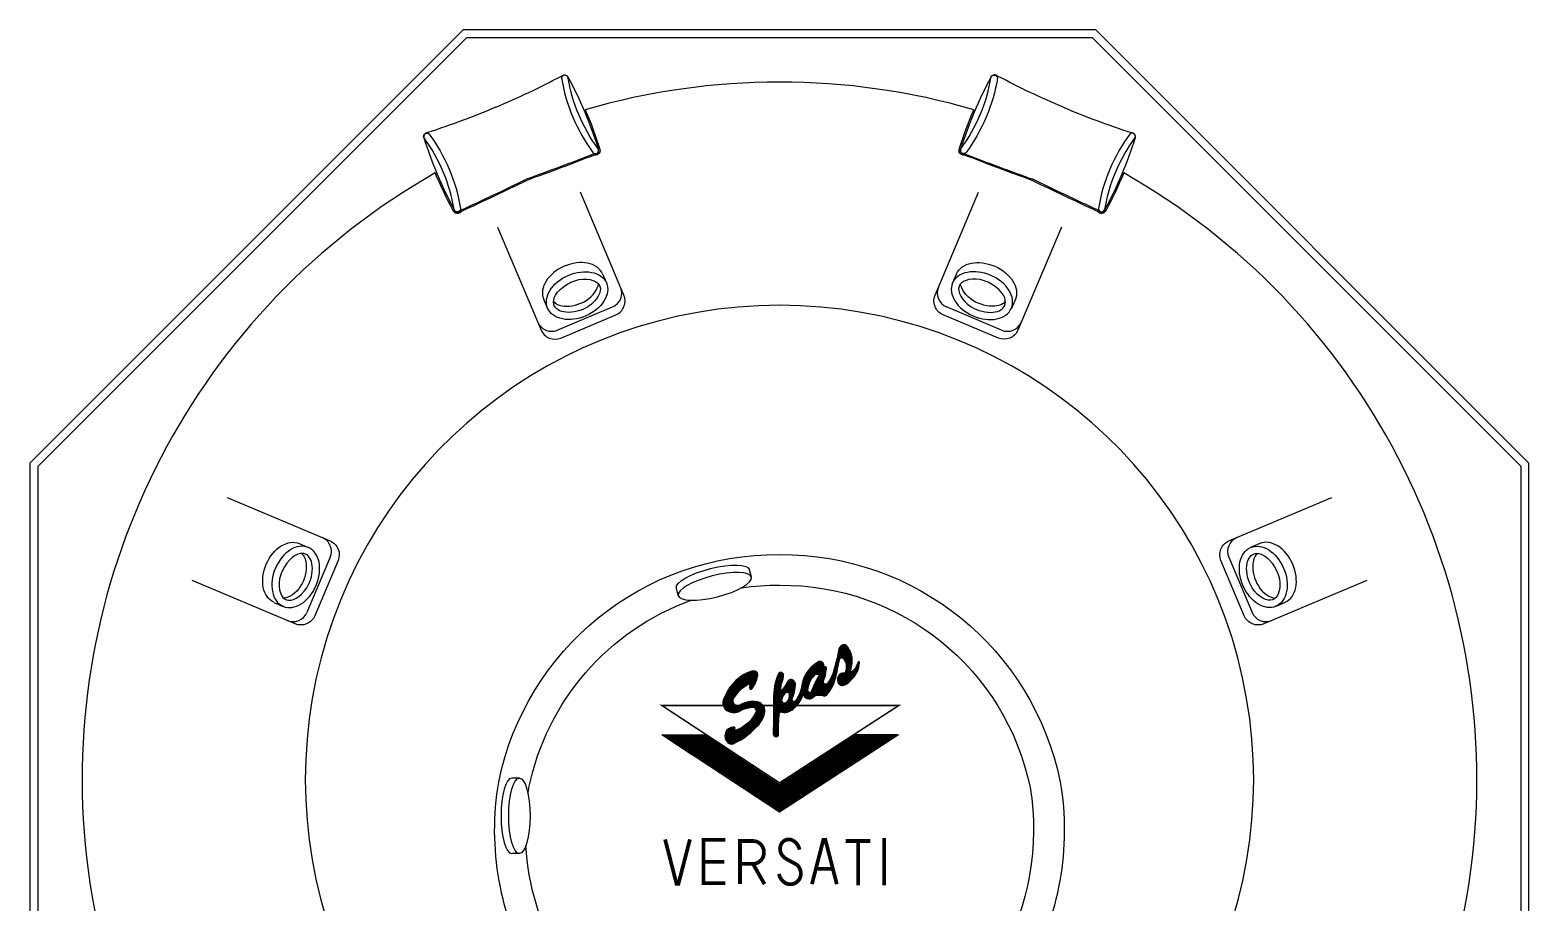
# Model space of a CAD drawing. Extents: x -1 to 1, y -0.92 to 1.08.
# Drawn here: x -1.003 to 0.997, y -0.085 to 1.079 of the extents above; entities that cross this region are included whole.
import ezdxf

# ---------------------------------------------------------------- set-up
doc = ezdxf.new("R2010")
doc.units = 0
doc.header["$MEASUREMENT"] = 0
doc.layers.add('LOGO', color=7, linetype='CONTINUOUS')
doc.layers.add('SPA-ITAPARICA', color=7, linetype='CONTINUOUS')

# ---------------------------------------------------------------- blocks, each defined once
blk = doc.blocks.new('LOGO-SPA')
at = {"layer": 'LOGO'}
for p, q in [((0.0815, 0.3407), (0.1004, 0.3407)), ((0.0817, 0.3417), (0.1001, 0.3417)), ((0.0818, 0.3427), (0.0998, 0.3427)), ((0.082, 0.3437), (0.0995, 0.3437)), ((0.0822, 0.3447), (0.0991, 0.3447)), ((0.0824, 0.3457), (0.0987, 0.3457)), ((0.0825, 0.3467), (0.0982, 0.3467)), ((0.0827, 0.3477), (0.0977, 0.3477)), ((0.0829, 0.3487), (0.0972, 0.3487)), ((0.0832, 0.3497), (0.0965, 0.3497)), ((0.0837, 0.3507), (0.0959, 0.3507)), ((0.0843, 0.3517), (0.0952, 0.3517)), ((0.0851, 0.3527), (0.0946, 0.3527)), ((0.0862, 0.3537), (0.0938, 0.3537)), ((0.0877, 0.3547), (0.0925, 0.3547)), ((0.0422, 0.3207), (0.0661, 0.3207)), ((0.0429, 0.3217), (0.0662, 0.3217)), ((0.0438, 0.3227), (0.0668, 0.3227)), ((0.0447, 0.3237), (0.0669, 0.3237)), ((0.0456, 0.3247), (0.0666, 0.3247)), ((0.0466, 0.3257), (0.0655, 0.3257)), ((0.0477, 0.3267), (0.0632, 0.3267)), ((0.0488, 0.3277), (0.0632, 0.3277)), ((0.05, 0.3287), (0.063, 0.3287)), ((0.0513, 0.3297), (0.0627, 0.3297)), ((0.0527, 0.3307), (0.0621, 0.3307)), ((0.0543, 0.3317), (0.0612, 0.3317)), ((0.0562, 0.3327), (0.0594, 0.3327)), ((0.0765, 0.3207), (0.0809, 0.3207)), ((0.0768, 0.3217), (0.0812, 0.3217)), ((0.0771, 0.3227), (0.0814, 0.3227)), ((0.0773, 0.3237), (0.0816, 0.3237)), ((0.0776, 0.3247), (0.0818, 0.3247)), ((0.0778, 0.3257), (0.082, 0.3257)), ((0.078, 0.3267), (0.0822, 0.3267)), ((0.0781, 0.3277), (0.0824, 0.3277)), ((0.0784, 0.3287), (0.0826, 0.3287)), ((0.0787, 0.3297), (0.0828, 0.3297)), ((0.079, 0.3307), (0.083, 0.3307)), ((0.0793, 0.3317), (0.0832, 0.3317)), ((0.0796, 0.3327), (0.0834, 0.3327)), ((0.0799, 0.3337), (0.0837, 0.3337)), ((0.0801, 0.3347), (0.0838, 0.3347)), ((0.0804, 0.3357), (0.0841, 0.3357)), ((0.0806, 0.3367), (0.0847, 0.3367)), ((0.0808, 0.3377), (0.1009, 0.3377)), ((0.081, 0.3387), (0.1008, 0.3387)), ((0.0813, 0.3397), (0.1006, 0.3397)), ((0.0893, 0.3367), (0.101, 0.3367)), ((0.09, 0.3357), (0.101, 0.3357)), ((0.0907, 0.3347), (0.101, 0.3347)), ((0.0912, 0.3337), (0.101, 0.3337)), ((0.0917, 0.3327), (0.1009, 0.3327)), ((0.092, 0.3317), (0.1008, 0.3317)), ((0.0923, 0.3207), (0.0987, 0.3207)), ((0.0924, 0.3307), (0.1007, 0.3307)), ((0.0925, 0.3217), (0.099, 0.3217)), ((0.0926, 0.3297), (0.1006, 0.3297)), ((0.0928, 0.3287), (0.1005, 0.3287)), ((0.0928, 0.3227), (0.0993, 0.3227)), ((0.0929, 0.3277), (0.1004, 0.3277)), ((0.0929, 0.3237), (0.0995, 0.3237)), ((0.093, 0.3267), (0.1002, 0.3267)), ((0.093, 0.3257), (0.1, 0.3257)), ((0.093, 0.3247), (0.0998, 0.3247)), ((0.1025, 0.3207), (0.1084, 0.3207)), ((0.1036, 0.3217), (0.1088, 0.3217)), ((0.1045, 0.3227), (0.1091, 0.3227)), ((0.1052, 0.3237), (0.1094, 0.3237)), ((0.1057, 0.3247), (0.1097, 0.3247)), ((0.1061, 0.3257), (0.11, 0.3257)), ((0.1065, 0.3267), (0.1102, 0.3267)), ((0.1069, 0.3277), (0.1104, 0.3277)), ((0.1074, 0.3287), (0.1106, 0.3287)), ((0.1079, 0.3297), (0.1107, 0.3297)), ((0.1084, 0.3307), (0.1108, 0.3307)), ((0.1085, 0.3317), (0.1107, 0.3317)), ((-0.0528, 0.3002), (-0.0508, 0.2996)), ((-0.052, 0.301), (-0.05, 0.3004)), ((-0.0513, 0.3017), (-0.0491, 0.3011)), ((-0.0505, 0.3025), (-0.0482, 0.3018)), ((-0.0496, 0.3033), (-0.0473, 0.3026)), ((-0.0488, 0.304), (-0.0463, 0.3033)), ((-0.0479, 0.3047), (-0.0453, 0.304)), ((-0.047, 0.3055), (-0.0443, 0.3047)), ((-0.046, 0.3062), (-0.0432, 0.3054)), ((-0.045, 0.3069), (-0.0421, 0.3061)), ((-0.044, 0.3076), (-0.041, 0.3067)), ((-0.043, 0.3083), (-0.0397, 0.3074)), ((-0.0419, 0.309), (-0.0376, 0.3078)), ((-0.0408, 0.3097), (-0.0327, 0.3073)), ((-0.0396, 0.3103), (-0.0323, 0.3082)), ((-0.0384, 0.311), (-0.032, 0.3091)), ((-0.0372, 0.3116), (-0.0317, 0.31)), ((-0.0358, 0.3122), (-0.0314, 0.3109)), ((-0.0344, 0.3128), (-0.0311, 0.3119)), ((-0.0327, 0.3133), (-0.0309, 0.3128)), ((-0.0024, 0.3007), (0.0061, 0.3007)), ((-0.0022, 0.3017), (0.0063, 0.3017)), ((-0.002, 0.3027), (0.0065, 0.3027)), ((-0.0017, 0.3037), (0.0068, 0.3037)), ((-0.0015, 0.3047), (0.0072, 0.3047)), ((-0.0012, 0.3057), (0.0076, 0.3057)), ((-0.001, 0.3067), (0.0079, 0.3067)), ((-0.0007, 0.3077), (0.0082, 0.3077)), ((-0.0004, 0.3087), (0.0085, 0.3087)), ((-0.0001, 0.3097), (0.0087, 0.3097)), ((0.0003, 0.3107), (0.0088, 0.3107)), ((0.0006, 0.3117), (0.009, 0.3117)), ((0.001, 0.3127), (0.009, 0.3127)), ((0.0013, 0.3137), (0.0091, 0.3137)), ((0.0017, 0.3147), (0.0091, 0.3147)), ((0.0021, 0.3157), (0.009, 0.3157)), ((0.0026, 0.3167), (0.0086, 0.3167)), ((0.0035, 0.3177), (0.0076, 0.3177)), ((0.0117, 0.3007), (0.0253, 0.3007)), ((0.0123, 0.3017), (0.0253, 0.3017)), ((0.0129, 0.3027), (0.0253, 0.3027)), ((0.0135, 0.3037), (0.0251, 0.3037)), ((0.014, 0.3047), (0.0248, 0.3047)), ((0.0146, 0.3057), (0.0243, 0.3057)), ((0.0152, 0.3067), (0.0236, 0.3067)), ((0.0161, 0.3077), (0.0227, 0.3077)), ((0.0181, 0.3087), (0.0207, 0.3087)), ((0.0333, 0.3007), (0.0425, 0.3007)), ((0.0335, 0.3017), (0.0427, 0.3017)), ((0.0337, 0.3027), (0.043, 0.3027)), ((0.034, 0.3037), (0.0434, 0.3037)), ((0.0342, 0.3047), (0.0438, 0.3047)), ((0.0345, 0.3057), (0.0442, 0.3057)), ((0.0348, 0.3067), (0.0447, 0.3067)), ((0.0352, 0.3077), (0.0453, 0.3077)), ((0.0355, 0.3087), (0.0459, 0.3087)), ((0.0359, 0.3097), (0.0465, 0.3097)), ((0.0363, 0.3107), (0.0472, 0.3107)), ((0.0367, 0.3117), (0.048, 0.3117)), ((0.0372, 0.3127), (0.0488, 0.3127)), ((0.0377, 0.3137), (0.0497, 0.3137)), ((0.0382, 0.3147), (0.0507, 0.3147)), ((0.0388, 0.3157), (0.0655, 0.3157)), ((0.0394, 0.3167), (0.0657, 0.3167)), ((0.04, 0.3177), (0.0658, 0.3177)), ((0.0407, 0.3187), (0.066, 0.3187)), ((0.0414, 0.3197), (0.066, 0.3197)), ((0.0499, 0.3007), (0.0753, 0.3007)), ((0.0503, 0.3017), (0.0757, 0.3017)), ((0.0508, 0.3027), (0.0762, 0.3027)), ((0.0513, 0.3037), (0.0633, 0.3037)), ((0.0517, 0.3047), (0.0627, 0.3047)), ((0.0522, 0.3057), (0.0626, 0.3057)), ((0.0527, 0.3067), (0.0627, 0.3067)), ((0.0533, 0.3077), (0.0631, 0.3077)), ((0.0538, 0.3087), (0.0635, 0.3087)), ((0.0543, 0.3097), (0.0639, 0.3097)), ((0.0549, 0.3107), (0.0643, 0.3107)), ((0.0555, 0.3117), (0.0646, 0.3117)), ((0.0561, 0.3127), (0.0649, 0.3127)), ((0.0567, 0.3137), (0.0651, 0.3137)), ((0.0569, 0.3147), (0.0653, 0.3147)), ((0.0681, 0.3037), (0.0766, 0.3037)), ((0.0689, 0.3047), (0.077, 0.3047)), ((0.0695, 0.3057), (0.0773, 0.3057)), ((0.0702, 0.3067), (0.0777, 0.3067)), ((0.0708, 0.3077), (0.078, 0.3077)), ((0.0714, 0.3087), (0.0782, 0.3087)), ((0.0719, 0.3097), (0.0785, 0.3097)), ((0.0725, 0.3107), (0.0788, 0.3107)), ((0.073, 0.3117), (0.079, 0.3117)), ((0.0735, 0.3127), (0.0792, 0.3127)), ((0.0739, 0.3137), (0.0794, 0.3137)), ((0.0744, 0.3147), (0.0796, 0.3147)), ((0.0748, 0.3157), (0.0799, 0.3157)), ((0.0752, 0.3167), (0.0801, 0.3167)), ((0.0756, 0.3177), (0.0803, 0.3177)), ((0.0759, 0.3187), (0.0805, 0.3187)), ((0.0762, 0.3197), (0.0807, 0.3197)), ((0.0811, 0.3087), (0.1001, 0.3087)), ((0.0811, 0.3077), (0.0992, 0.3077)), ((0.0812, 0.3097), (0.1009, 0.3097)), ((0.0813, 0.3107), (0.1018, 0.3107)), ((0.0813, 0.3067), (0.0982, 0.3067)), ((0.0816, 0.3117), (0.1028, 0.3117)), ((0.0816, 0.3057), (0.0971, 0.3057)), ((0.082, 0.3127), (0.1036, 0.3127)), ((0.082, 0.3047), (0.0959, 0.3047)), ((0.0826, 0.3137), (0.1044, 0.3137)), ((0.0826, 0.3037), (0.0945, 0.3037)), ((0.0834, 0.3147), (0.1051, 0.3147)), ((0.0835, 0.3027), (0.0929, 0.3027)), ((0.0845, 0.3157), (0.1057, 0.3157)), ((0.085, 0.3017), (0.0911, 0.3017)), ((0.0862, 0.3167), (0.1064, 0.3167)), ((0.0912, 0.3177), (0.1069, 0.3177)), ((0.092, 0.3187), (0.1074, 0.3187)), ((0.0923, 0.3197), (0.0984, 0.3197)), ((0.1011, 0.3197), (0.1079, 0.3197)), ((-0.0649, 0.2807), (-0.0637, 0.2804)), ((-0.0645, 0.2816), (-0.0636, 0.2814)), ((-0.0642, 0.2825), (-0.0635, 0.2823)), ((-0.0638, 0.2834), (-0.0633, 0.2832)), ((-0.0634, 0.2843), (-0.063, 0.2842)), ((-0.063, 0.2852), (-0.0626, 0.2851)), ((-0.0626, 0.2861), (-0.0622, 0.2859)), ((-0.0622, 0.2869), (-0.0617, 0.2868)), ((-0.0617, 0.2878), (-0.0611, 0.2876)), ((-0.0613, 0.2887), (-0.0605, 0.2884)), ((-0.0608, 0.2895), (-0.0599, 0.2893)), ((-0.0603, 0.2904), (-0.0593, 0.2901)), ((-0.0598, 0.2912), (-0.0587, 0.2909)), ((-0.0592, 0.2921), (-0.0581, 0.2917)), ((-0.0587, 0.2929), (-0.0574, 0.2925)), ((-0.0581, 0.2937), (-0.0568, 0.2934)), ((-0.0575, 0.2946), (-0.0561, 0.2942)), ((-0.0569, 0.2954), (-0.0554, 0.295)), ((-0.0563, 0.2962), (-0.0547, 0.2958)), ((-0.0556, 0.297), (-0.054, 0.2965)), ((-0.0549, 0.2978), (-0.0532, 0.2973)), ((-0.0543, 0.2986), (-0.0525, 0.2981)), ((-0.0535, 0.2994), (-0.0517, 0.2989)), ((-0.0041, 0.2867), (0.0083, 0.2867)), ((-0.0041, 0.2857), (0.0078, 0.2857)), ((-0.0041, 0.2847), (0.0075, 0.2847)), ((-0.0041, 0.2837), (0.0073, 0.2837)), ((-0.0041, 0.2827), (0.0071, 0.2827)), ((-0.0041, 0.2817), (0.0068, 0.2817)), ((-0.0041, 0.2807), (0.0067, 0.2807)), ((-0.004, 0.2887), (0.0096, 0.2887)), ((-0.004, 0.2877), (0.0088, 0.2877)), ((-0.0039, 0.2897), (0.0104, 0.2897)), ((-0.0038, 0.2917), (0.0236, 0.2917)), ((-0.0038, 0.2907), (0.0116, 0.2907)), ((-0.0037, 0.2927), (0.0238, 0.2927)), ((-0.0035, 0.2937), (0.024, 0.2937)), ((-0.0034, 0.2947), (0.0058, 0.2947)), ((-0.0033, 0.2957), (0.0057, 0.2957)), ((-0.0031, 0.2967), (0.0057, 0.2967)), ((-0.003, 0.2977), (0.0057, 0.2977)), ((-0.0028, 0.2987), (0.0058, 0.2987)), ((-0.0026, 0.2997), (0.0059, 0.2997)), ((0.0075, 0.2947), (0.0242, 0.2947)), ((0.0081, 0.2957), (0.0243, 0.2957)), ((0.0089, 0.2967), (0.0245, 0.2967)), ((0.0096, 0.2977), (0.0246, 0.2977)), ((0.0104, 0.2987), (0.0247, 0.2987)), ((0.011, 0.2997), (0.0251, 0.2997)), ((0.0155, 0.2807), (0.0209, 0.2807)), ((0.0161, 0.2817), (0.0206, 0.2817)), ((0.0165, 0.2827), (0.0207, 0.2827)), ((0.0168, 0.2907), (0.0234, 0.2907)), ((0.0168, 0.2837), (0.0211, 0.2837)), ((0.017, 0.2847), (0.0215, 0.2847)), ((0.0171, 0.2897), (0.0231, 0.2897)), ((0.0171, 0.2857), (0.0218, 0.2857)), ((0.0172, 0.2887), (0.0228, 0.2887)), ((0.0172, 0.2877), (0.0225, 0.2877)), ((0.0172, 0.2867), (0.0222, 0.2867)), ((0.0252, 0.2807), (0.0318, 0.2807)), ((0.026, 0.2817), (0.0324, 0.2817)), ((0.0267, 0.2827), (0.0328, 0.2827)), ((0.0273, 0.2837), (0.0333, 0.2837)), ((0.0279, 0.2847), (0.0337, 0.2847)), ((0.0285, 0.2857), (0.0341, 0.2857)), ((0.0291, 0.2867), (0.0344, 0.2867)), ((0.0296, 0.2877), (0.0666, 0.2877)), ((0.0301, 0.2887), (0.0676, 0.2887)), ((0.0305, 0.2897), (0.0681, 0.2897)), ((0.0309, 0.2907), (0.0689, 0.2907)), ((0.0313, 0.2917), (0.0697, 0.2917)), ((0.0317, 0.2927), (0.0422, 0.2927)), ((0.032, 0.2937), (0.0417, 0.2937)), ((0.0323, 0.2947), (0.0416, 0.2947)), ((0.0326, 0.2957), (0.0416, 0.2957)), ((0.0328, 0.2967), (0.0417, 0.2967)), ((0.0329, 0.2977), (0.0418, 0.2977)), ((0.033, 0.2987), (0.042, 0.2987)), ((0.0332, 0.2997), (0.0422, 0.2997)), ((0.0364, 0.2867), (0.0509, 0.2867)), ((0.0372, 0.2857), (0.0498, 0.2857)), ((0.0383, 0.2847), (0.0485, 0.2847)), ((0.04, 0.2837), (0.0468, 0.2837)), ((0.0466, 0.2927), (0.0705, 0.2927)), ((0.0472, 0.2937), (0.0712, 0.2937)), ((0.0475, 0.2947), (0.0719, 0.2947)), ((0.0479, 0.2957), (0.0725, 0.2957)), ((0.0483, 0.2967), (0.0731, 0.2967)), ((0.0487, 0.2977), (0.0737, 0.2977)), ((0.0491, 0.2987), (0.0743, 0.2987)), ((0.0495, 0.2997), (0.0748, 0.2997)), ((-0.066, 0.2771), (-0.0632, 0.2762)), ((-0.066, 0.2761), (-0.0629, 0.2751)), ((-0.0659, 0.278), (-0.0635, 0.2773)), ((-0.0658, 0.275), (-0.0624, 0.274)), ((-0.0656, 0.2789), (-0.0636, 0.2784)), ((-0.0653, 0.2738), (-0.0617, 0.2728)), ((-0.0652, 0.2798), (-0.0637, 0.2794)), ((-0.0641, 0.2725), (-0.0608, 0.2715)), ((-0.061, 0.2706), (-0.0594, 0.2701)), ((-0.0269, 0.2746), (-0.0267, 0.2746)), ((-0.0256, 0.2736), (-0.0235, 0.2736)), ((-0.0247, 0.2726), (-0.0221, 0.2726)), ((-0.0245, 0.2606), (-0.0213, 0.2606)), ((-0.024, 0.2716), (-0.0212, 0.2716)), ((-0.024, 0.2616), (-0.021, 0.2616)), ((-0.0235, 0.2706), (-0.0206, 0.2706)), ((-0.0235, 0.2626), (-0.0206, 0.2626)), ((-0.0231, 0.2696), (-0.0201, 0.2696)), ((-0.023, 0.2636), (-0.0203, 0.2636)), ((-0.0228, 0.2686), (-0.0198, 0.2686)), ((-0.0226, 0.2676), (-0.0197, 0.2676)), ((-0.0226, 0.2646), (-0.0201, 0.2646)), ((-0.0225, 0.2666), (-0.0197, 0.2666)), ((-0.0225, 0.2656), (-0.0198, 0.2656)), ((-0.0041, 0.2797), (0.007, 0.2797)), ((-0.0041, 0.2787), (0.0075, 0.2787)), ((-0.0041, 0.2777), (0.0299, 0.2777)), ((-0.0041, 0.2767), (0.0292, 0.2767)), ((-0.0041, 0.2757), (0.0284, 0.2757)), ((-0.0041, 0.2747), (0.0275, 0.2747)), ((-0.0041, 0.2737), (0.0265, 0.2737)), ((-0.0041, 0.2727), (0.0255, 0.2727)), ((-0.0041, 0.2717), (0.0243, 0.2717)), ((-0.0041, 0.2707), (0.0232, 0.2707)), ((-0.0041, 0.2697), (0.0223, 0.2697)), ((-0.0041, 0.2687), (0.0212, 0.2687)), ((-0.0041, 0.2677), (0.0198, 0.2677)), ((-0.0041, 0.2667), (0.0181, 0.2667)), ((-0.0041, 0.2657), (0.0158, 0.2657)), ((-0.0041, 0.2647), (0.0044, 0.2647)), ((-0.0041, 0.2637), (0.0038, 0.2637)), ((-0.0041, 0.2627), (0.0036, 0.2627)), ((-0.0041, 0.2617), (0.0035, 0.2617)), ((-0.0041, 0.2607), (0.0034, 0.2607)), ((0.0133, 0.2787), (0.0306, 0.2787)), ((0.0146, 0.2797), (0.0312, 0.2797)), ((-0.0439, 0.2407), (-0.0378, 0.2407)), ((-0.0422, 0.2417), (-0.0367, 0.2417)), ((-0.0407, 0.2427), (-0.0356, 0.2427)), ((-0.0393, 0.2437), (-0.0346, 0.2437)), ((-0.038, 0.2447), (-0.0336, 0.2447)), ((-0.0368, 0.2457), (-0.0327, 0.2457)), ((-0.0356, 0.2467), (-0.0318, 0.2467)), ((-0.0346, 0.2477), (-0.0307, 0.2476)), ((-0.0335, 0.2487), (-0.0296, 0.2486)), ((-0.0325, 0.2497), (-0.0285, 0.2496)), ((-0.0316, 0.2506), (-0.0275, 0.2506)), ((-0.0307, 0.2516), (-0.0267, 0.2516)), ((-0.0299, 0.2526), (-0.0259, 0.2526)), ((-0.0291, 0.2536), (-0.0251, 0.2536)), ((-0.0284, 0.2546), (-0.0244, 0.2546)), ((-0.0276, 0.2556), (-0.0238, 0.2556)), ((-0.0269, 0.2566), (-0.0232, 0.2566)), ((-0.0263, 0.2576), (-0.0227, 0.2576)), ((-0.0257, 0.2586), (-0.0222, 0.2586)), ((-0.0251, 0.2596), (-0.0217, 0.2596)), ((-0.0044, 0.2407), (0.0026, 0.2407)), ((-0.0043, 0.2477), (0.0026, 0.2477)), ((-0.0043, 0.2467), (0.0026, 0.2467)), ((-0.0043, 0.2457), (0.0026, 0.2457)), ((-0.0043, 0.2447), (0.0026, 0.2447)), ((-0.0043, 0.2437), (0.0026, 0.2437)), ((-0.0043, 0.2427), (0.0026, 0.2427)), ((-0.0043, 0.2417), (0.0026, 0.2417)), ((-0.0042, 0.2567), (0.0031, 0.2567)), ((-0.0042, 0.2557), (0.003, 0.2557)), ((-0.0042, 0.2547), (0.0029, 0.2547)), ((-0.0042, 0.2537), (0.0029, 0.2537)), ((-0.0042, 0.2527), (0.0028, 0.2527)), ((-0.0042, 0.2517), (0.0027, 0.2517)), ((-0.0042, 0.2507), (0.0027, 0.2507)), ((-0.0042, 0.2497), (0.0027, 0.2497)), ((-0.0042, 0.2487), (0.0026, 0.2487)), ((-0.0041, 0.2597), (0.0033, 0.2597)), ((-0.0041, 0.2587), (0.0032, 0.2587)), ((-0.0041, 0.2577), (0.0031, 0.2577)), ((-0.0642, 0.2339), (-0.047, 0.2338)), ((-0.0642, 0.2329), (-0.0486, 0.2328)), ((-0.064, 0.2349), (-0.0455, 0.2348)), ((-0.064, 0.2319), (-0.0502, 0.2318)), ((-0.0638, 0.2359), (-0.044, 0.2357)), ((-0.0637, 0.2309), (-0.052, 0.2308)), ((-0.0634, 0.2369), (-0.0559, 0.2368)), ((-0.0632, 0.2299), (-0.0539, 0.2298)), ((-0.0627, 0.2379), (-0.0577, 0.2378)), ((-0.0625, 0.2289), (-0.056, 0.2288)), ((-0.0619, 0.2389), (-0.0586, 0.2389)), ((-0.0616, 0.2279), (-0.058, 0.2278)), ((-0.0605, 0.2399), (-0.0592, 0.2399)), ((-0.0523, 0.2368), (-0.0427, 0.2367)), ((-0.0498, 0.2378), (-0.0414, 0.2377)), ((-0.0476, 0.2388), (-0.0401, 0.2387)), ((-0.0456, 0.2398), (-0.0389, 0.2397)), ((-0.0044, 0.2397), (0.0026, 0.2397)), ((-0.0044, 0.2387), (0.0026, 0.2387)), ((-0.0044, 0.2377), (0.0027, 0.2377)), ((-0.0044, 0.2367), (0.0027, 0.2367)), ((-0.0044, 0.2357), (0.0027, 0.2357)), ((-0.004, 0.2347), (0.0027, 0.2347)), ((-0.0034, 0.2337), (0.0023, 0.2337)), ((-0.002, 0.2327), (0.0012, 0.2327))]:
    blk.add_line(p, q, dxfattribs=at)
for points in [[(0.0661, 0.3216, 0.727378), (0.0643, 0.3258, -0.469018), (0.0631, 0.327, 0.613485), (0.055, 0.3321, 0.243521), (0.0328, 0.2961, -0.104715), (0.0247, 0.2799, -0.779243), (0.0208, 0.2829, 0.081789), (0.0247, 0.2985, 0.303549), (0.0232, 0.3072, 0.515712), (0.0148, 0.306, -0.049577), (0.0076, 0.2949, -0.933155), (0.0058, 0.2949, -0.099103), (0.007, 0.3042, 0.118143), (0.0091, 0.3156, 0.672668), (0.0025, 0.3165, 0.103339), (-0.0041, 0.2823, -0.006334), (-0.0044, 0.2365, 0.425765), (-0.0002, 0.2323, 0.372026), (0.0028, 0.235, -0.040509), (0.0037, 0.2632, -0.56318), (0.0076, 0.265, 0.265367), (0.0235, 0.271, 0.177196), (0.0352, 0.2895, 0.569602), (0.049, 0.2851, 0.154183), (0.0577, 0.2974, 0.263932), (0.0604, 0.2881, 0.545347), (0.0682, 0.2899, 0.121867), (0.0787, 0.3106, 0.005542), (0.0838, 0.3346, -0.709718), (0.0895, 0.3364, -0.241829), (0.0922, 0.3205, -0.51419), (0.0895, 0.3172, 0.226472), (0.0835, 0.3148, 0.287367), (0.0817, 0.3052, 0.439155), (0.091, 0.3016, 0.113867), (0.1009, 0.3097, 0.183689), (0.1108, 0.331, 1.218479), (0.1084, 0.3307, 0.022724), (0.1063, 0.3262, -0.265537), (0.0979, 0.3184, 0.101888), (0.1009, 0.3379, 0.130246), (0.0949, 0.352, 0.445595), (0.0877, 0.3547, 0.241653), (0.0826, 0.3475, -0.04029), (0.0781, 0.3276, -0.119047), (0.0679, 0.3034, -0.825358), (0.0628, 0.307, 0.101586)], [(-0.0273, 0.2656, -0.199378), (-0.054, 0.241, -0.637752), (-0.0555, 0.2425, 0.5729), (-0.0578, 0.2453, 0.665509), (-0.0651, 0.2248, 0.39201), (-0.0558, 0.2242, 0.107078), (-0.0285, 0.244, 0.164526), (-0.0162, 0.2632, 0.451027), (-0.0252, 0.2788, 0.193714), (-0.0495, 0.2743, -0.323872), (-0.0558, 0.2752, -0.424325), (-0.0558, 0.2857, -0.120385), (-0.0381, 0.3024, -0.819668), (-0.0357, 0.2994, 1.059423), (-0.0327, 0.2967, 0.12098), (-0.0252, 0.3129, 0.569153), (-0.0309, 0.3201, 0.077005), (-0.039, 0.3177, 0.2031), (-0.0706, 0.2823, 0.32805), (-0.0684, 0.2694, 0.3621), (-0.0474, 0.2677, -0.063783), (-0.0339, 0.2719, -0.502068)], [(-0.0266, 0.2654, -0.19997), (-0.0537, 0.2403, -0.637752), (-0.0561, 0.2428, 0.581322), (-0.0577, 0.2446, 0.667721), (-0.0646, 0.2253, 0.397647), (-0.0561, 0.2248, 0.107586), (-0.029, 0.2445, 0.165177), (-0.0169, 0.2634, 0.451779), (-0.0253, 0.2781, 0.193938), (-0.0491, 0.2737, -0.325222), (-0.0563, 0.2747, -0.421224), (-0.0563, 0.2861, -0.120058), (-0.0384, 0.3031, -0.828301), (-0.0352, 0.299, 1.070379), (-0.0332, 0.2972, 0.121419), (-0.0259, 0.3131, 0.573428), (-0.0308, 0.3194, 0.077005), (-0.0387, 0.3171, 0.203321), (-0.0699, 0.282, 0.329382), (-0.0679, 0.2699, 0.363333), (-0.0478, 0.2684, -0.064097), (-0.034, 0.2726, -0.507708)], [(-0.0256, 0.2651, -0.200715), (-0.0534, 0.2394, -0.637752), (-0.0571, 0.2431, 0.623695), (-0.0576, 0.2436, 0.672264), (-0.0639, 0.226, 0.407488), (-0.0567, 0.2257, 0.108338), (-0.0297, 0.2453, 0.166126), (-0.0178, 0.2637, 0.452961), (-0.0255, 0.2771, 0.194238), (-0.0486, 0.2728, -0.326764), (-0.057, 0.274, -0.417602), (-0.0571, 0.2867, -0.119631), (-0.0389, 0.3039, -0.838367), (-0.0345, 0.2983, 1.120116), (-0.034, 0.2978, 0.12211), (-0.0268, 0.3134, 0.581449), (-0.0307, 0.3184, 0.077005), (-0.0383, 0.3162, 0.203646), (-0.069, 0.2816, 0.331487), (-0.0673, 0.2706, 0.365173), (-0.0483, 0.2692, -0.064534), (-0.0342, 0.2736, -0.514079)], [(-0.0327, 0.3009, 0.099813), (-0.0276, 0.3136, 0.590613), (-0.0305, 0.3177, 0.077005), (-0.0379, 0.3155, 0.203919), (-0.0683, 0.2813, 0.333394), (-0.0667, 0.2711, 0.366734), (-0.0487, 0.2699, -0.064877), (-0.0343, 0.2743, -0.518201), (-0.0249, 0.2649, -0.201247), (-0.0531, 0.2387, -0.582728), (-0.058, 0.2428, 0.656931), (-0.0633, 0.2266, 0.417615), (-0.0571, 0.2263, 0.108973), (-0.0302, 0.2458, 0.166911), (-0.0186, 0.2639, 0.454023), (-0.0257, 0.2763, 0.194468), (-0.0482, 0.2721, -0.327776), (-0.0575, 0.2734, -0.415192), (-0.0577, 0.2872, -0.119318), (-0.0393, 0.3046, -0.55581), (-0.0327, 0.3009, -0.55581)], [(-0.0325, 0.302, 0.092371), (-0.028, 0.3138, 0.597183), (-0.0305, 0.3173, 0.077005), (-0.0377, 0.3151, 0.20407), (-0.0679, 0.2811, 0.334509), (-0.0664, 0.2714, 0.367602), (-0.0489, 0.2702, -0.065058), (-0.0344, 0.2747, -0.520132), (-0.0245, 0.2648, -0.201512), (-0.053, 0.2383, -0.53867), (-0.0584, 0.2423, 0.637733), (-0.063, 0.2269, 0.424194), (-0.0573, 0.2267, 0.109326), (-0.0305, 0.2461, 0.16734), (-0.019, 0.264, 0.45464), (-0.0258, 0.276, 0.194588), (-0.048, 0.2718, -0.328255), (-0.0578, 0.2731, -0.414045), (-0.058, 0.2875, -0.11916), (-0.0395, 0.305, -0.482283)], [(-0.0324, 0.303, 0.085954), (-0.0284, 0.3139, 0.606908), (-0.0304, 0.3168, 0.077005), (-0.0376, 0.3147, 0.204244), (-0.0675, 0.281, 0.335863), (-0.0661, 0.2717, 0.368617), (-0.0491, 0.2706, -0.065262), (-0.0344, 0.2752, -0.522126), (-0.0241, 0.2646, -0.201796), (-0.0528, 0.2379, -0.498907), (-0.0589, 0.2418, 0.617317), (-0.0627, 0.2272, 0.432972), (-0.0576, 0.227, 0.109741), (-0.0308, 0.2464, 0.167834), (-0.0194, 0.2641, 0.455385), (-0.0258, 0.2755, 0.194721), (-0.0478, 0.2714, -0.328754), (-0.0581, 0.2728, -0.412849), (-0.0584, 0.2878, -0.118989), (-0.0397, 0.3054, -0.426685)], [(-0.0534, 0.2695, -0.155849), (-0.0587, 0.2721, -0.410608), (-0.0591, 0.2884, -0.118649), (-0.0401, 0.3062, -0.349626), (-0.0325, 0.3048, 0.075612), (-0.0293, 0.3142, 0.645853), (-0.0303, 0.3159, 0.077005), (-0.0372, 0.3139, 0.204631), (-0.0667, 0.2806, 0.339125), (-0.0655, 0.2724, 0.272603), (-0.0534, 0.2695)], [(-0.0558, 0.2696, -0.097762), (-0.0591, 0.2717, -0.409457), (-0.0595, 0.2887, -0.118465), (-0.0404, 0.3067, -0.317937), (-0.0326, 0.3057, 0.070925), (-0.0298, 0.3145, 0.710967), (-0.0302, 0.3154, 0.077005), (-0.0369, 0.3134, 0.204869), (-0.0662, 0.2804, 0.341329), (-0.0651, 0.2728, 0.221931)], [(-0.0576, 0.27, -0.053368), (-0.0594, 0.2714, -0.408534), (-0.0599, 0.289, -0.118311), (-0.0406, 0.3071, -0.295063), (-0.0328, 0.3065, 0.068174), (-0.0302, 0.3148, 1.428712), (-0.0302, 0.3149, 0.077005), (-0.0367, 0.313, 0.205084), (-0.0657, 0.2802, 0.343473), (-0.0648, 0.2731, 0.179866)], [(-0.0594, 0.2707, -0.011737), (-0.0598, 0.2711, -0.407665), (-0.0603, 0.2893, -0.118162), (-0.0408, 0.3075, -0.275154), (-0.033, 0.3072, 0.059736), (-0.0307, 0.3143, 0.069654), (-0.0365, 0.3125, 0.205311), (-0.0653, 0.28, 0.345903), (-0.0645, 0.2735, 0.13737)], [(-0.0594, 0.2701, -0.011737), (-0.0598, 0.2704, -0.407665), (-0.0603, 0.2886, -0.118162), (-0.0408, 0.3068, -0.275154), (-0.033, 0.3065, 0.059736), (-0.0307, 0.3137, 0.069654), (-0.0365, 0.3119, 0.205311), (-0.0653, 0.2794, 0.345903), (-0.0645, 0.2728, 0.13737)], [(0.0568, 0.3139, 0.731097), (0.0529, 0.3166, 0.222888), (0.0415, 0.2944, 0.85093), (0.0472, 0.2938, -0.057618)], [(0.0164, 0.2823, 0.126585), (0.017, 0.2899, 0.511781), (0.0135, 0.2918, 0.264487), (0.0071, 0.2825, 0.439654), (0.0091, 0.2775, 0.320479), (0.0164, 0.2823, 0.320479)], [(-0.0307, 0.2756, -0.40094), (-0.0236, 0.2645, -0.202114), (-0.0526, 0.2374, -0.460904), (-0.0593, 0.2411, 0.594202), (-0.0624, 0.2276, 0.445862), (-0.0579, 0.2275, 0.110255), (-0.0311, 0.2468, 0.168429), (-0.0199, 0.2643, 0.456338), (-0.0259, 0.275, 0.040844), (-0.0307, 0.2756, 0.040844)], [(-0.0273, 0.2746, -0.302137), (-0.023, 0.2643, -0.202442), (-0.0525, 0.2369, -0.426645), (-0.0597, 0.2404, 0.569412), (-0.0619, 0.228, 0.464748), (-0.0582, 0.228, 0.110857), (-0.0315, 0.2472, 0.169099), (-0.0204, 0.2644, 0.457488), (-0.0261, 0.2744, 0.010564)], [(-0.0269, 0.2746, -0.302137), (-0.0227, 0.2643, -0.202442), (-0.0521, 0.2369, -0.426645), (-0.0594, 0.2404, 0.569412), (-0.0616, 0.228, 0.464748), (-0.0579, 0.228, 0.110857), (-0.0312, 0.2472, 0.169099), (-0.0201, 0.2644, 0.457488), (-0.0257, 0.2744, 0.010564)]]:
    blk.add_lwpolyline(points, format="xyb", close=True, dxfattribs=at)
blk.add_lwpolyline([(-0.0475, 0.2709, -0.329293), (-0.0585, 0.2724, -0.411556), (-0.0588, 0.2881, -0.118796), (-0.0399, 0.3058, -0.379161), (-0.0324, 0.3041, 0.079789), (-0.0289, 0.3141, 0.623846), (-0.0304, 0.3163, 0.077005), (-0.0373, 0.3142, 0.204457), (-0.067, 0.2808, 0.337608), (-0.0658, 0.2721, 0.369863), (-0.0494, 0.2711, -0.065501), (-0.0345, 0.2757)], format="xyb", dxfattribs=at)
at = {"layer": 'LOGO', "const_width": 0.002}
blk.add_lwpolyline([(0.1629, 0.274), (0.004, 0.1709), (-0.1529, 0.274)], close=True, dxfattribs=at)
at = {"layer": 'LOGO', "color": 160}
for points in [[(-0.1135, 0.2089), (-0.1529, 0.2348), (-0.0965, 0.2348)], [(-0.0965, 0.2348), (0.004, 0.1688), (0.1057, 0.2348), (0.1629, 0.2348), (0.004, 0.1317), (-0.1529, 0.2348)], [(-0.1136, 0.2095), (-0.1514, 0.2344), (-0.0973, 0.2344)], [(-0.1138, 0.2103), (-0.1496, 0.2338), (-0.0983, 0.2338)], [(-0.1139, 0.2109), (-0.148, 0.2334), (-0.0992, 0.2334)], [(-0.1141, 0.2118), (-0.146, 0.2327), (-0.1003, 0.2327)], [(-0.1142, 0.2125), (-0.1444, 0.2323), (-0.1012, 0.2323)], [(-0.1144, 0.2131), (-0.1427, 0.2318), (-0.1021, 0.2318)], [(-0.1145, 0.2135), (-0.1417, 0.2315), (-0.1027, 0.2315)], [(-0.1146, 0.2144), (-0.1397, 0.2309), (-0.1038, 0.2309)], [(-0.1147, 0.2146), (-0.1391, 0.2307), (-0.1041, 0.2307)], [(-0.1147, 0.2149), (-0.1384, 0.2305), (-0.1045, 0.2305)], [(-0.1149, 0.2156), (-0.1368, 0.23), (-0.1054, 0.23)], [(-0.1151, 0.2165), (-0.1346, 0.2293), (-0.1066, 0.2293)], [(-0.1152, 0.2173), (-0.1326, 0.2288), (-0.1077, 0.2288)], [(-0.1154, 0.2182), (-0.1304, 0.2281), (-0.1089, 0.2281)], [(-0.1156, 0.219), (-0.1285, 0.2275), (-0.11, 0.2275)], [(-0.1157, 0.2198), (-0.1266, 0.227), (-0.1111, 0.227)], [(-0.1159, 0.2207), (-0.1244, 0.2263), (-0.1123, 0.2263)], [(-0.1161, 0.2215), (-0.1225, 0.2257), (-0.1134, 0.2257)], [(-0.1163, 0.2223), (-0.1205, 0.2251), (-0.1144, 0.2251)], [(-0.1164, 0.2231), (-0.1186, 0.2246), (-0.1155, 0.2246)], [(-0.1165, 0.2236), (-0.1175, 0.2242), (-0.1161, 0.2242)], [(0.1214, 0.2089), (0.1609, 0.2348), (0.1044, 0.2348)], [(0.1216, 0.2095), (0.1593, 0.2344), (0.1052, 0.2344)], [(0.1217, 0.2103), (0.1576, 0.2338), (0.1062, 0.2338)], [(0.1219, 0.2109), (0.156, 0.2334), (0.1071, 0.2334)], [(0.122, 0.2118), (0.1539, 0.2327), (0.1083, 0.2327)], [(0.1222, 0.2125), (0.1523, 0.2323), (0.1091, 0.2323)], [(0.1223, 0.2131), (0.1507, 0.2318), (0.11, 0.2318)], [(0.1224, 0.2135), (0.1497, 0.2315), (0.1106, 0.2315)], [(0.1226, 0.2144), (0.1476, 0.2309), (0.1117, 0.2309)], [(0.1226, 0.2146), (0.147, 0.2307), (0.1121, 0.2307)], [(0.1227, 0.2149), (0.1463, 0.2305), (0.1125, 0.2305)], [(0.1228, 0.2156), (0.1448, 0.23), (0.1133, 0.23)], [(0.123, 0.2165), (0.1425, 0.2293), (0.1146, 0.2293)], [(0.1232, 0.2173), (0.1406, 0.2288), (0.1156, 0.2288)], [(0.1234, 0.2182), (0.1384, 0.2281), (0.1169, 0.2281)], [(0.1235, 0.219), (0.1365, 0.2275), (0.1179, 0.2275)], [(0.1237, 0.2198), (0.1345, 0.227), (0.119, 0.227)], [(0.1239, 0.2207), (0.1323, 0.2263), (0.1202, 0.2263)], [(0.124, 0.2215), (0.1304, 0.2257), (0.1213, 0.2257)], [(0.1242, 0.2223), (0.1285, 0.2251), (0.1224, 0.2251)], [(0.1244, 0.2231), (0.1266, 0.2246), (0.1234, 0.2246)], [(0.1245, 0.2236), (0.1254, 0.2242), (0.1241, 0.2242)]]:
    blk.add_lwpolyline(points, close=True, dxfattribs=at)
at = {"layer": 'LOGO', "color": 160, "const_width": 0.03}
blk.add_lwpolyline([(-0.1049, 0.2218), (0.004, 0.1503), (0.1133, 0.2212)], dxfattribs=at)
at = {"layer": 'LOGO', "const_width": 0.005}
for points in [[(0.1437, 0.0975), (0.1437, 0.0343)], [(-0.1156, 0.0954), (-0.1308, 0.0364), (-0.1335, 0.0364), (-0.1487, 0.0954)], [(-0.0682, 0.0947), (-0.0974, 0.0947), (-0.0974, 0.0371), (-0.0682, 0.0371)], [(0.0804, 0.0357), (0.0652, 0.0947), (0.0624, 0.0947), (0.0472, 0.0357)], [(0.0923, 0.0933), (0.125, 0.0933)], [(0.109, 0.0343), (0.109, 0.0933)], [(-0.0696, 0.0656), (-0.0974, 0.0656)], [(-0.0314, 0.0628), (-0.0161, 0.0357)], [(0.0547, 0.0561), (0.0773, 0.0561)]]:
    blk.add_lwpolyline(points, dxfattribs=at)
for points in [[(-0.0488, 0.0628), (-0.0304, 0.0628, 0.383924), (-0.0168, 0.0781, 0.374446), (-0.0299, 0.0933), (-0.0488, 0.0933), (-0.0488, 0.0357)], [(0.0032, 0.0494, 0.220736), (0.0122, 0.037, 0.081564), (0.0156, 0.0358, 0.358697), (0.0315, 0.0444, 0.276942), (0.0282, 0.0606, 0.083375), (0.0232, 0.0637), (0.0127, 0.0695, -0.093666), (0.0075, 0.0742, -0.310538), (0.0068, 0.0902, -0.398821), (0.0217, 0.094, -0.220736), (0.0306, 0.0817)]]:
    blk.add_lwpolyline(points, format="xyb", dxfattribs=at)

msp = doc.modelspace()

# ---------------------------------------------------------------- linework, layer by layer
at = {"layer": 'SPA-ITAPARICA'}
for p, q in [((-0.2394, 0.7536), (-0.2341, 0.7414)), ((0.233, 0.7536), (0.2278, 0.7414)), ((-0.3179, 0.7198), (-0.3126, 0.7075)), ((-0.2996, 0.6785), (-0.2258, 0.7096)), ((0.2932, 0.6785), (0.2195, 0.7096)), ((0.3115, 0.7198), (0.3063, 0.7075)), ((-0.6439, 0.3937), (-0.6317, 0.3884)), ((0.6376, 0.3937), (0.6254, 0.3884)), ((-0.6026, 0.3754), (-0.6337, 0.3017)), ((0.5963, 0.3754), (0.6274, 0.3017)), ((-0.0407, 0.3488), (-0.0432, 0.3586)), ((-0.1383, 0.3244), (-0.1407, 0.3342)), ((-0.6777, 0.3152), (-0.6655, 0.3099)), ((0.6714, 0.3152), (0.6592, 0.3099)), ((-0.3502, 0.0806), (-0.3604, 0.0806)), ((-0.3502, -0.0199), (-0.3604, -0.0199))]:
    msp.add_line(p, q, dxfattribs=at)
msp.add_lwpolyline([(-1.0032, -0.343), (-0.4252, -0.921), (0.4189, -0.921), (0.9968, -0.343), (0.9968, 0.501), (0.4189, 1.079), (-0.4252, 1.079), (-1.0032, 0.501)], close=True, dxfattribs=at)
for points in [[(0.9864, -0.3387), (0.9864, 0.4967), (0.4145, 1.0686), (-0.4209, 1.0686), (-0.9927, 0.4967), (-0.9927, -0.3387), (-0.4209, -0.9105), (-0.272, -0.9105, 0.37267), (-0.2548, -0.8956), (-0.2464, -0.8372, -0.37267), (-0.2253, -0.819), (-0.0032, -0.819), (0.219, -0.819, -0.37267), (0.24, -0.8372), (0.2485, -0.8956, 0.37267), (0.2657, -0.9105), (0.4145, -0.9105)], [(-0.2624, 0.9726, -0.024671), (-0.2433, 0.9213, -0.617008), (-0.2501, 0.9121, -0.006967), (-0.3404, 0.8783, -0.006967), (-0.4274, 0.837, -0.617008), (-0.4388, 0.8386, -0.024767), (-0.4624, 0.8882, 0.646756), (-0.3038, -0.8015, 0.082435), (-0.2982, -0.8024), (0.2918, -0.8024, 0.082435), (0.2975, -0.8015, 0.646756), (0.4561, 0.8882, -0.024767), (0.4325, 0.8386, -0.617008), (0.4211, 0.837, -0.006967), (0.334, 0.8783, -0.006967), (0.2438, 0.9121, -0.617008), (0.237, 0.9213, -0.024671), (0.2561, 0.9726, 0.14212)], [(-0.252, 0.9153, 0.860811), (-0.245, 0.9204, -0.118472), (-0.2856, 1.0166, 0.703482), (-0.2941, 1.0151, 0.118472)], [(0.2457, 0.9153, -0.860811), (0.2387, 0.9204, 0.118472), (0.2792, 1.0166, -0.703482), (0.2878, 1.0151, -0.118472)], [(-0.4287, 0.8407, -0.860811), (-0.4373, 0.8393, 0.118472), (-0.4778, 0.9354, -0.703482), (-0.4708, 0.9406, -0.118472)], [(0.4224, 0.8407, 0.860811), (0.4309, 0.8393, -0.118472), (0.4715, 0.9354, 0.703482), (0.4645, 0.9406, 0.118472)]]:
    msp.add_lwpolyline(points, format="xyb", close=True, dxfattribs=at)
for points in [[(-0.3817, 0.976, 0.023301), (-0.2942, 1.0175, -0.445328), (-0.2856, 1.0166, -0.047275), (-0.245, 0.9204, -0.659333), (-0.2504, 0.9136, -0.007004), (-0.3411, 0.8799)], [(0.3754, 0.976, -0.023301), (0.2879, 1.0175, 0.445328), (0.2792, 1.0166, 0.047275), (0.2387, 0.9204, 0.659333), (0.244, 0.9136, 0.007004), (0.3348, 0.8799)], [(-0.3817, 0.976, -0.023301), (-0.4725, 0.9422, 0.445328), (-0.4778, 0.9354, 0.047275), (-0.4373, 0.8393, 0.659333), (-0.4286, 0.8384, 0.007004), (-0.3411, 0.8799)], [(0.3754, 0.976, 0.023301), (0.4661, 0.9422, -0.445328), (0.4715, 0.9354, -0.047275), (0.4309, 0.8393, -0.659333), (0.4223, 0.8384, -0.007004), (0.3348, 0.8799)], [(-0.3793, 0.816), (-0.3213, 0.6786, 0.414214), (-0.2951, 0.6679), (-0.2214, 0.699, 0.414214), (-0.2108, 0.7253), (-0.2688, 0.8627)], [(0.373, 0.816), (0.315, 0.6786, -0.414214), (0.2888, 0.6679), (0.2151, 0.699, -0.414214), (0.2044, 0.7253), (0.2624, 0.8627)], [(-0.7402, 0.4552), (-0.6027, 0.3972, -0.414214), (-0.5921, 0.371), (-0.6232, 0.2973, -0.414214), (-0.6494, 0.2866), (-0.7868, 0.3446)], [(0.7805, 0.3446), (0.6431, 0.2866, -0.414214), (0.6169, 0.2973), (0.5858, 0.371, -0.414214), (0.5964, 0.3972), (0.7339, 0.4552)], [(-0.1742, -0.221), (-0.2603, -0.221, -0.237597), (-0.3318, -0.1804, -0.1746), (-0.3778, 0.0755, -0.358979), (-0.0032, 0.379, -0.358979), (0.3714, 0.0755, -0.1746), (0.3255, -0.1804, -0.237597), (0.2539, -0.221), (0.1678, -0.221)], [(-0.0537, 0.3347, -0.037492), (-0.0032, 0.3381, -0.358708), (0.3312, 0.068, -0.172985), (0.2907, -0.1586, -0.226986), (0.2528, -0.18), (-0.2591, -0.18, -0.226986), (-0.2971, -0.1586, -0.114946), (-0.3416, -0.0096)], [(-0.3387, 0.0601, -0.005801), (-0.3375, 0.068, -0.261476), (-0.1208, 0.3181, -0.261476)]]:
    msp.add_lwpolyline(points, format="xyb", dxfattribs=at)
for centre, radius, start, end in [((-0.2336, 0.728), 0.02, 292.8806, 22.8806), ((0.2273, 0.728), 0.02, 157.1194, 247.1194), ((-0.0032, 0.079), 0.6326, 294.7065, 245.2935), ((-0.3073, 0.6969), 0.02, 202.8806, 292.8806), ((0.301, 0.6969), 0.02, 247.1194, 337.1194), ((-0.621, 0.3832), 0.02, 337.1194, 67.1194), ((0.6147, 0.3832), 0.02, 112.8806, 202.8806), ((-0.6521, 0.3095), 0.02, 247.1194, 337.1194), ((0.6458, 0.3095), 0.02, 202.8806, 292.8806)]:
    msp.add_arc(centre, radius, start, end, dxfattribs=at)
for centre, major_axis, ratio in [((-0.2786, 0.7367), (-0.0392, -0.0169), 0.690897), ((0.6545, 0.3545), (-0.0169, 0.0392), 0.690897), ((-0.3604, 0.0303), (0, -0.0503), 0.283784)]:
    msp.add_ellipse(centre, major_axis=major_axis, ratio=ratio, start_param=3.141593, end_param=6.283185, dxfattribs=at)
for centre, major_axis, ratio in [((-0.2733, 0.7245), (-0.0392, -0.0169), 0.690897), ((0.6423, 0.3492), (-0.0169, 0.0392), 0.690897), ((-0.3502, 0.0303), (0, -0.0503), 0.283784)]:
    msp.add_ellipse(centre, major_axis=major_axis, ratio=ratio, dxfattribs=at)
at = {"layer": 'SPA-ITAPARICA', "extrusion": (0, 0, -1)}
for centre, major_axis, ratio in [((0.267, 0.7245), (0.0392, -0.0169), 0.690897), ((-0.6486, 0.3492), (0.0169, 0.0392), 0.690897), ((-0.0895, 0.3366), (0.0488, 0.0122), 0.283784)]:
    msp.add_ellipse(centre, major_axis=major_axis, ratio=ratio, dxfattribs=at)
for centre, major_axis, ratio in [((0.2723, 0.7367), (0.0392, -0.0169), 0.690897), ((-0.6608, 0.3545), (0.0169, 0.0392), 0.690897), ((-0.0919, 0.3464), (0.0488, 0.0122), 0.283784)]:
    msp.add_ellipse(centre, major_axis=major_axis, ratio=ratio, start_param=3.141593, end_param=6.283185, dxfattribs=at)
at = {"layer": 'SPA-ITAPARICA'}
for points, knots in [([(-0.3037, 0.7114), (-0.3019, 0.7071), (-0.2967, 0.7032), (-0.2791, 0.7014), (-0.2676, 0.7042), (-0.2456, 0.7179), (-0.2404, 0.7304), (-0.245, 0.7433), (-0.2559, 0.7488), (-0.2857, 0.7431), (-0.3003, 0.7311), (-0.3051, 0.7174), (-0.3049, 0.7141), (-0.3037, 0.7114)], [0, 0, 0, 0, 0.892179, 0.892179, 1.784357, 1.784357, 3.094872, 3.094872, 4.405387, 4.405387, 5.715903, 5.715903, 6.283185, 6.283185, 6.283185, 6.283185]), ([(-0.3046, 0.7169), (-0.302, 0.7138), (-0.2974, 0.7112), (-0.2817, 0.7096), (-0.2702, 0.7124), (-0.2509, 0.7244), (-0.2455, 0.7336), (-0.2448, 0.7403)], [0.19214, 0.19214, 0.19214, 0.19214, 0.892179, 0.892179, 1.784357, 1.784357, 2.818477, 2.818477, 2.818477, 2.818477]), ([(0.2974, 0.7114), (0.2956, 0.7071), (0.2904, 0.7032), (0.2728, 0.7014), (0.2613, 0.7042), (0.2392, 0.7179), (0.2341, 0.7304), (0.2386, 0.7433), (0.2496, 0.7488), (0.2793, 0.7431), (0.2939, 0.7311), (0.2987, 0.7174), (0.2986, 0.7141), (0.2974, 0.7114)], [0, 0, 0, 0, 0.892179, 0.892179, 1.784357, 1.784357, 3.094872, 3.094872, 4.405387, 4.405387, 5.715903, 5.715903, 6.283185, 6.283185, 6.283185, 6.283185]), ([(0.2983, 0.7169), (0.2957, 0.7138), (0.291, 0.7112), (0.2753, 0.7096), (0.2639, 0.7124), (0.2445, 0.7244), (0.2392, 0.7336), (0.2385, 0.7403)], [0.19214, 0.19214, 0.19214, 0.19214, 0.892179, 0.892179, 1.784357, 1.784357, 2.818477, 2.818477, 2.818477, 2.818477]), ([(-0.6355, 0.3796), (-0.6313, 0.3778), (-0.6274, 0.3725), (-0.6256, 0.355), (-0.6283, 0.3435), (-0.6421, 0.3214), (-0.6546, 0.3163), (-0.6675, 0.3208), (-0.673, 0.3318), (-0.6672, 0.3615), (-0.6553, 0.3761), (-0.6416, 0.3809), (-0.6382, 0.3807), (-0.6355, 0.3796)], [0, 0, 0, 0, 0.892179, 0.892179, 1.784357, 1.784357, 3.094872, 3.094872, 4.405387, 4.405387, 5.715903, 5.715903, 6.283185, 6.283185, 6.283185, 6.283185]), ([(-0.641, 0.3805), (-0.6379, 0.3779), (-0.6354, 0.3732), (-0.6338, 0.3575), (-0.6365, 0.346), (-0.6485, 0.3267), (-0.6577, 0.3213), (-0.6644, 0.3207)], [0.19214, 0.19214, 0.19214, 0.19214, 0.892179, 0.892179, 1.784357, 1.784357, 2.818477, 2.818477, 2.818477, 2.818477]), ([(0.6292, 0.3796), (0.6249, 0.3778), (0.621, 0.3725), (0.6193, 0.355), (0.622, 0.3435), (0.6357, 0.3214), (0.6483, 0.3163), (0.6611, 0.3208), (0.6666, 0.3318), (0.6609, 0.3615), (0.649, 0.3761), (0.6352, 0.3809), (0.6319, 0.3807), (0.6292, 0.3796)], [0, 0, 0, 0, 0.892179, 0.892179, 1.784357, 1.784357, 3.094872, 3.094872, 4.405387, 4.405387, 5.715903, 5.715903, 6.283185, 6.283185, 6.283185, 6.283185]), ([(0.6347, 0.3805), (0.6316, 0.3779), (0.6291, 0.3732), (0.6275, 0.3575), (0.6302, 0.346), (0.6422, 0.3267), (0.6514, 0.3213), (0.6581, 0.3207)], [0.19214, 0.19214, 0.19214, 0.19214, 0.892179, 0.892179, 1.784357, 1.784357, 2.818477, 2.818477, 2.818477, 2.818477])]:
    msp.add_open_spline(points, degree=3, knots=knots, dxfattribs=at)

# ---------------------------------------------------------------- block references
msp.add_blockref('LOGO-SPA', (-0.0071, -0.0965), dxfattribs=at)

doc.saveas('drawing.dxf')
